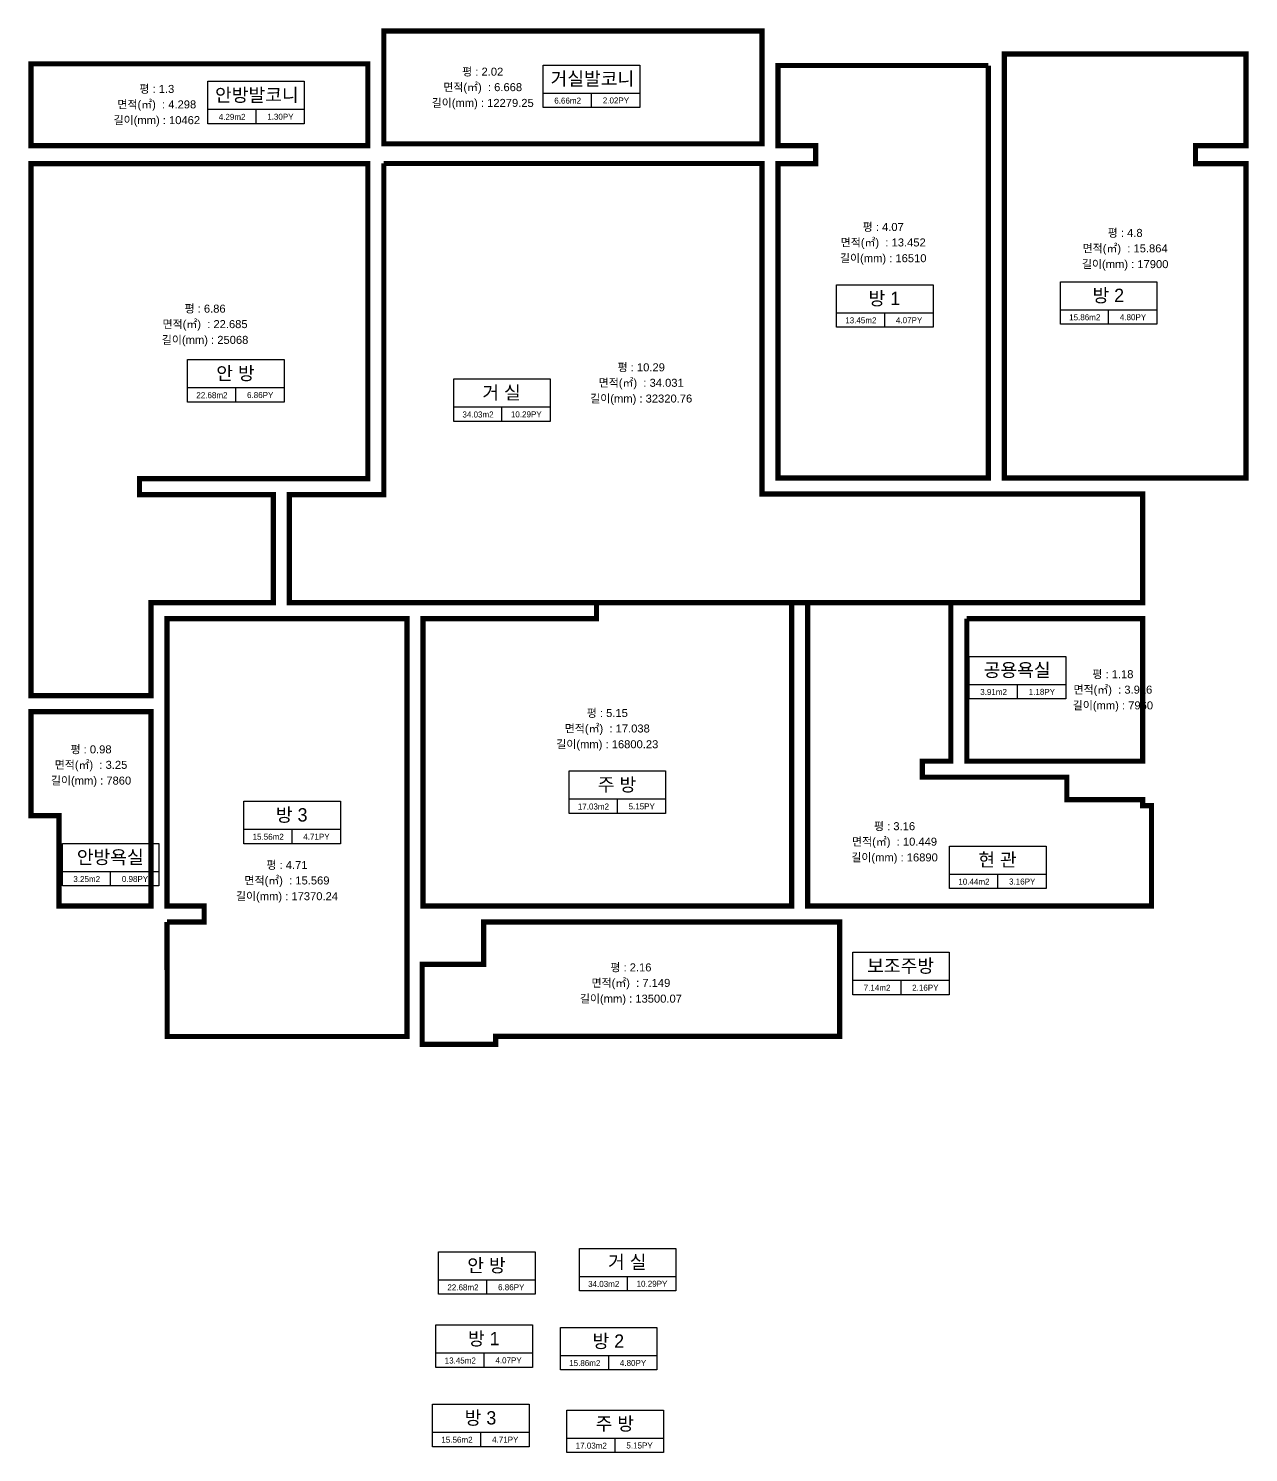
# Model space of a CAD drawing. Header units: millimetres. Extents: x 43335 to 261478, y -4312 to 41218.
# Drawn here: x 70222 to 85477, y 10698 to 28496 of the extents above; entities that cross this region are included whole.
import ezdxf
from ezdxf.enums import TextEntityAlignment as Align

# ---------------------------------------------------------------- set-up
doc = ezdxf.new("R2010")
doc.units = ezdxf.units.MM
doc.linetypes.add('HID', pattern=[2.3, 1.5, -0.8])
for name, color, linetype in [('03-TEXT', 3, 'Continuous'), ('DIM', 7, 'Continuous'), ('인테리어_기타', 8, 'Continuous')]:
    doc.layers.add(name, color=color, linetype=linetype)
doc.styles.get("Standard").update_dxf_attribs({"font": 'arial.ttf'})
doc.styles.add('넥슨고딕', font='HANDotum.ttf')
doc.styles.add('코레일둥고', font='HANDotum.ttf')

msp = doc.modelspace()

# ---------------------------------------------------------------- linework, layer by layer
at = {"color": 146, "linetype": 'HID', "ltscale": 20, "true_color": 0x105689, "const_width": 65}
for points in [[(74664.47378820786, 28463.43912773558), (79394.476773239, 28463.43912773558), (79394.476773239, 27053.81775905264), (74664.47378820786, 27053.81775905264)], [(70254.476773239, 28053.43912773564), (74464.476773239, 28053.43912773564), (74464.476773239, 27032.43912773564), (70254.476773239, 27032.43912773564)]]:
    msp.add_lwpolyline(points, close=True, dxfattribs=at)
for points in [[(85444.47677323889, 28177.43912773587), (85444.47677323903, 27032.43912773556), (84814.47677323903, 27032.43912773548), (84814.47677323906, 26807.43912773564), (85444.476773239, 26807.43912773564), (85444.476773239, 22877.4391277357), (82424.47676564832, 22877.44142065346), (82424.47676564832, 28177.43912773587), (85444.4767732389, 28177.43912773587)], [(82224.476773239, 28032.4391277357), (79594.476773239, 28032.4391277357), (79594.476773239, 27032.43912773564), (80064.476773239, 27032.43912773558), (80064.476773239, 26807.43912773564), (79594.476773239, 26807.43912773564), (79594.476773239, 22877.43912773564), (82224.47692508635, 22877.43713092304), (82224.47692508635, 28032.4391277357)], [(74464.47677323897, 26807.43912773564), (70254.47677323909, 26807.43912773564), (70254.47677323909, 20158.43913153206), (71754.47678083068, 20158.4402703985), (71754.47678083068, 21318.4391277357), (73284.476773239, 21318.4391277357), (73284.476773239, 22668.4391277357), (71609.476773239, 22668.4391277357), (71609.476773239, 22868.4390582236), (74464.47692508614, 22868.43689058104), (74464.47677323897, 26807.43912773564)], [(74664.47362968017, 26808.81775905264), (74664.476773239, 22668.4391277357), (73484.47677323964, 22668.44002364396), (73484.47677323964, 21318.4391277357), (84154.476773239, 21318.4391277357), (84154.476773239, 22677.4398490179), (79394.47678986573, 22677.4391277357), (79394.47678986573, 26808.81775905264), (74664.47362968289, 26808.81416782475)], [(77324.476773239, 21318.4391277357), (77324.476773239, 21118.4391277357), (75154.476773239, 21118.4391277357), (75154.34524225077, 17528.43913255475), (79764.476773239, 17528.34350214263), (79764.476773239, 21318.4391277357), (77324.476773239, 21318.4391277357)], [(81754.47677323903, 21318.4391277357), (79964.476773239, 21318.4391277357), (79964.47677323525, 17528.4391277357), (84264.47677323903, 17528.4391277357), (84264.47677323903, 18783.4391277357), (84154.47677323903, 18783.4391277357), (84154.47677323903, 18858.4391277357), (83204.47677323903, 18858.4391277357), (83204.47677323903, 19138.4391277357), (81399.47677323903, 19138.4391277357), (81399.47677323903, 19338.4391277357), (81754.47677323903, 19338.4391277357), (81754.47677323903, 21318.4391277357)], [(71954.47677323909, 17328.4391277357), (71956.52681127854, 15897.29610586396), (74954.47677323909, 15897.29610586396), (74954.47677323909, 21118.4391277357), (71954.47677323909, 21118.4391277357), (71954.47677323961, 17528.43912773558), (72419.47676475381, 17528.43912773565), (72419.47676475388, 17328.43912773587), (71954.47772737408, 17327.77304076876)], [(81954.47677323903, 21118.4391277357), (84154.47677323903, 21118.4391277357), (84154.47677323903, 19338.4391277357), (81954.47677323903, 19338.4391277357), (81954.47812469388, 21118.43912773467)], [(70254.47677323909, 19958.43913153206), (70254.47677323909, 18658.43913153206), (70604.47693268047, 18658.43913153206), (70604.47693268047, 17528.43913153206), (71754.47693268041, 17528.4391277357), (71754.47693268041, 19958.43913153206), (70254.47677323909, 19958.43913153206)], [(75914.60612387274, 16798.4391277357), (75144.60612387274, 16798.43912773574), (75144.60612387268, 15798.4391277357), (76064.46944560917, 15798.43912773564), (76064.46944560917, 15898.4391277357), (80364.60612387274, 15898.4391277357), (80364.60612387274, 17328.4391277357), (75914.60612387274, 17328.51240405221), (75914.60612387274, 16798.4391277357)]]:
    msp.add_lwpolyline(points, dxfattribs=at)
at = {"layer": '인테리어_기타', "color": 152, "true_color": 0x2776bb}
for p, q in [((77262.9059509215, 27508.27555994615), (77262.9059509215, 27685.15510249948)), ((73067.46570919026, 27304.8177647397), (73067.46570919026, 27481.69730729303)), ((80928.6723571515, 24761.94477825808), (80928.6723571515, 24938.82432081141)), ((83728.1729605359, 24799.8730215749), (83728.1729605359, 24976.75256412823)), ((72814.8603042279, 23826.35700429642), (72814.8603042279, 24003.23654684975)), ((76142.02850962023, 23585.06771601115), (76142.02850962023, 23761.94725856448)), ((82588.90962364552, 20117.05467751459), (82588.90962364552, 20293.93422006792)), ((77585.1348239756, 18685.40084118592), (77585.1348239756, 18862.28038373925)), ((73518.14869307289, 18307.01605588757), (73518.14869307289, 18483.8955984409)), ((71249.45656342155, 17778.5561853233), (71249.45656342155, 17955.43572787663)), ((82342.74449354723, 17746.25745819294), (82342.74449354723, 17923.13700074627)), ((81131.70530753779, 16419.84150600403), (81131.70530753779, 16596.72104855736)), ((75953.66408212483, 12675.90471966293), (75953.66408212483, 12852.78426221626)), ((77713.58095130225, 12718.70239951159), (77713.58095130225, 12895.58194206492)), ((75920.24071080101, 11761.3642044093), (75920.24071080101, 11938.24374696263)), ((77477.05030819179, 11729.62033075341), (77477.05030819179, 11906.49987330674)), ((75878.86591226282, 10770.90960406816), (75878.86591226282, 10947.78914662149)), ((77558.10304176994, 10697.8148645873), (77558.10304176994, 10874.69440714063))]:
    msp.add_line(p, q, dxfattribs=at)
for points in [[(76659.30434420417, 28038.91418760612), (77866.50755763895, 28038.91418760612), (77866.50755763895, 27685.15510249948), (76659.30434420417, 27685.15510249948)], [(72463.86410247293, 27835.45639239966), (73671.06731590771, 27835.45639239966), (73671.06731590771, 27481.69730729303), (72463.86410247293, 27481.69730729303)], [(80325.07075043417, 25292.58340591804), (81532.27396386895, 25292.58340591804), (81532.27396386895, 24938.82432081141), (80325.07075043417, 24938.82432081141)], [(83124.57135381857, 25330.51164923487), (84331.77456725335, 25330.51164923487), (84331.77456725335, 24976.75256412823), (83124.57135381857, 24976.75256412823)], [(72211.25869751057, 24356.99563195638), (73418.46191094535, 24356.99563195638), (73418.46191094535, 24003.23654684975), (72211.25869751057, 24003.23654684975)], [(75538.4269029029, 24115.70634367112), (76745.63011633768, 24115.70634367112), (76745.63011633768, 23761.94725856448), (75538.4269029029, 23761.94725856448)], [(81985.30801692819, 20647.69330517456), (83192.51123036297, 20647.69330517456), (83192.51123036297, 20293.93422006792), (81985.30801692819, 20293.93422006792)], [(76981.53321725827, 19216.03946884588), (78188.73643069305, 19216.03946884588), (78188.73643069305, 18862.28038373925), (76981.53321725827, 18862.28038373925)], [(72914.54708635555, 18837.65468354754), (74121.75029979034, 18837.65468354754), (74121.75029979034, 18483.8955984409), (72914.54708635555, 18483.8955984409)], [(70645.85495670422, 18309.19481298327), (71853.058170139, 18309.19481298327), (71853.058170139, 17955.43572787663), (70645.85495670422, 17955.43572787663)], [(81739.1428868299, 18276.8960858529), (82946.34610026468, 18276.8960858529), (82946.34610026468, 17923.13700074627), (81739.1428868299, 17923.13700074627)], [(80528.10370082046, 16950.48013366399), (81735.30691425524, 16950.48013366399), (81735.30691425524, 16596.72104855736), (80528.10370082046, 16596.72104855736)], [(75350.0624754075, 13206.54334732289), (76557.26568884228, 13206.54334732289), (76557.26568884228, 12852.78426221626), (75350.0624754075, 12852.78426221626)], [(77109.97934458492, 13249.34102717155), (78317.1825580197, 13249.34102717155), (78317.1825580197, 12895.58194206492), (77109.97934458492, 12895.58194206492)], [(75316.63910408368, 12292.00283206927), (76523.84231751846, 12292.00283206927), (76523.84231751846, 11938.24374696263), (75316.63910408368, 11938.24374696263)], [(76873.44870147445, 12260.25895841337), (78080.65191490923, 12260.25895841337), (78080.65191490923, 11906.49987330674), (76873.44870147445, 11906.49987330674)], [(75275.26430554548, 11301.54823172813), (76482.46751898027, 11301.54823172813), (76482.46751898027, 10947.78914662149), (75275.26430554548, 10947.78914662149)], [(76954.5014350526, 11228.45349224727), (78161.70464848739, 11228.45349224727), (78161.70464848739, 10874.69440714063), (76954.5014350526, 10874.69440714063)]]:
    msp.add_lwpolyline(points, close=True, dxfattribs=at)
for points in [[(77866.50755763895, 27685.15510249948), (77866.50755763895, 27508.27555994615), (76659.30434420417, 27508.27555994615), (76659.30434420417, 27685.15510249948)], [(73671.06731590771, 27481.69730729303), (73671.06731590771, 27304.8177647397), (72463.86410247293, 27304.8177647397), (72463.86410247293, 27481.69730729303)], [(81532.27396386895, 24938.82432081141), (81532.27396386895, 24761.94477825808), (80325.07075043417, 24761.94477825808), (80325.07075043417, 24938.82432081141)], [(84331.77456725335, 24976.75256412823), (84331.77456725335, 24799.8730215749), (83124.57135381857, 24799.8730215749), (83124.57135381857, 24976.75256412823)], [(73418.46191094535, 24003.23654684975), (73418.46191094535, 23826.35700429642), (72211.25869751057, 23826.35700429642), (72211.25869751057, 24003.23654684975)], [(76745.63011633768, 23761.94725856448), (76745.63011633768, 23585.06771601115), (75538.4269029029, 23585.06771601115), (75538.4269029029, 23761.94725856448)], [(83192.51123036297, 20293.93422006792), (83192.51123036297, 20117.05467751459), (81985.30801692819, 20117.05467751459), (81985.30801692819, 20293.93422006792)], [(78188.73643069305, 18862.28038373925), (78188.73643069305, 18685.40084118592), (76981.53321725827, 18685.40084118592), (76981.53321725827, 18862.28038373925)], [(74121.75029979034, 18483.8955984409), (74121.75029979034, 18307.01605588757), (72914.54708635555, 18307.01605588757), (72914.54708635555, 18483.8955984409)], [(71853.058170139, 17955.43572787663), (71853.058170139, 17778.5561853233), (70645.85495670422, 17778.5561853233), (70645.85495670422, 17955.43572787663)], [(82946.34610026468, 17923.13700074627), (82946.34610026468, 17746.25745819294), (81739.1428868299, 17746.25745819294), (81739.1428868299, 17923.13700074627)], [(81735.30691425524, 16596.72104855736), (81735.30691425524, 16419.84150600403), (80528.10370082046, 16419.84150600403), (80528.10370082046, 16596.72104855736)], [(76557.26568884228, 12852.78426221626), (76557.26568884228, 12675.90471966293), (75350.0624754075, 12675.90471966293), (75350.0624754075, 12852.78426221626)], [(78317.1825580197, 12895.58194206492), (78317.1825580197, 12718.70239951159), (77109.97934458492, 12718.70239951159), (77109.97934458492, 12895.58194206492)], [(76523.84231751846, 11938.24374696263), (76523.84231751846, 11761.3642044093), (75316.63910408368, 11761.3642044093), (75316.63910408368, 11938.24374696263)], [(78080.65191490923, 11906.49987330674), (78080.65191490923, 11729.62033075341), (76873.44870147445, 11729.62033075341), (76873.44870147445, 11906.49987330674)], [(76482.46751898027, 10947.78914662149), (76482.46751898027, 10770.90960406816), (75275.26430554548, 10770.90960406816), (75275.26430554548, 10947.78914662149)], [(78161.70464848739, 10874.69440714063), (78161.70464848739, 10697.8148645873), (76954.5014350526, 10697.8148645873), (76954.5014350526, 10874.69440714063)]]:
    msp.add_lwpolyline(points, dxfattribs=at)

# ---------------------------------------------------------------- texts
at = {"layer": '03-TEXT'}
for s, height, style, p in [('거실발코니', 166.6666666666667, '코레일둥고', (77272.93014933928, 27785.46221678372)), ('안방발코니', 166.6666666666667, '코레일둥고', (73077.48990760805, 27582.00442157727)), ('6.66m2', 75, '넥슨고딕', (76963.88107137117, 27557.16280842196)), ('2.02PY', 75, '넥슨고딕', (77567.38593002307, 27558.55295966614)), ('4.29m2', 75, '넥슨고딕', (72768.44082963993, 27353.7050132155)), ('1.30PY', 75, '넥슨고딕', (73371.94568829183, 27355.09516445968)), ('방 1', 166.6666666666667, '코레일둥고', (80923.69655556929, 25039.13143509565)), ('방 2', 166.6666666666667, '코레일둥고', (83723.19715895368, 25077.05967841247)), ('15.86m2', 75, '넥슨고딕', (83429.14808098557, 24848.76027005071)), ('4.80PY', 75, '넥슨고딕', (84032.65293963747, 24850.15042129489)), ('13.45m2', 75, '넥슨고딕', (80629.64747760117, 24810.83202673388)), ('4.07PY', 75, '넥슨고딕', (81233.15233625307, 24812.22217797806)), ('안 방', 166.6666666666667, '코레일둥고', (72809.88450264568, 24103.54366113399)), ('거 실', 166.6666666666667, '코레일둥고', (76137.05270803801, 23862.25437284872)), ('22.68m2', 75, '넥슨고딕', (72515.83542467757, 23875.24425277222)), ('6.86PY', 75, '넥슨고딕', (73119.34028332947, 23876.6344040164)), ('34.03m2', 75, '넥슨고딕', (75843.0036300699, 23633.95496448695)), ('10.29PY', 75, '넥슨고딕', (76446.5084887218, 23635.34511573114)), ('공용욕실', 166.6666666666667, '코레일둥고', (82583.9338220633, 20394.24133435216)), ('3.91m2', 75, '넥슨고딕', (82289.8847440952, 20165.9419259904)), ('1.18PY', 75, '넥슨고딕', (82893.38960274709, 20167.33207723458)), ('주 방', 166.6666666666667, '코레일둥고', (77580.15902239339, 18962.58749802349)), ('방 3', 166.6666666666667, '코레일둥고', (73513.17289149067, 18584.20271272514)), ('17.03m2', 75, '넥슨고딕', (77286.10994442528, 18734.28808966172)), ('5.15PY', 75, '넥슨고딕', (77889.61480307717, 18735.6782409059)), ('15.56m2', 75, '넥슨고딕', (73219.12381352256, 18355.90330436338)), ('4.71PY', 75, '넥슨고딕', (73822.62867217445, 18357.29345560756)), ('안방욕실', 166.6666666666667, '코레일둥고', (71244.48076183934, 18055.74284216087)), ('현 관', 166.6666666666667, '코레일둥고', (82337.76869196502, 18023.44411503051)), ('3.25m2', 75, '넥슨고딕', (70950.43168387123, 17827.4434337991)), ('0.98PY', 75, '넥슨고딕', (71553.93654252312, 17828.83358504328)), ('10.44m2', 75, '넥슨고딕', (82043.7196139969, 17795.14470666874)), ('3.16PY', 75, '넥슨고딕', (82647.2244726488, 17796.53485791292)), ('보조주방', 166.6666666666667, '코레일둥고', (81126.72950595558, 16697.0281628416)), ('7.14m2', 75, '넥슨고딕', (80832.68042798746, 16468.72875447983)), ('2.16PY', 75, '넥슨고딕', (81436.18528663936, 16470.11890572401)), ('거 실', 166.6666666666667, '코레일둥고', (77708.60514972004, 12995.88905634916)), ('안 방', 166.6666666666667, '코레일둥고', (75948.68828054261, 12953.0913765005)), ('34.03m2', 75, '넥슨고딕', (77414.55607175193, 12767.58964798739)), ('10.29PY', 75, '넥슨고딕', (78018.06093040382, 12768.97979923157)), ('22.68m2', 75, '넥슨고딕', (75654.6392025745, 12724.79196813873)), ('6.86PY', 75, '넥슨고딕', (76258.1440612264, 12726.18211938291)), ('방 1', 166.6666666666667, '코레일둥고', (75915.2649092188, 12038.55086124687)), ('방 2', 166.6666666666667, '코레일둥고', (77472.07450660957, 12006.80698759098)), ('13.45m2', 75, '넥슨고딕', (75621.21583125068, 11810.25145288511)), ('4.07PY', 75, '넥슨고딕', (76224.72068990258, 11811.64160412929)), ('15.86m2', 75, '넥슨고딕', (77178.02542864146, 11778.50757922921)), ('4.80PY', 75, '넥슨고딕', (77781.53028729335, 11779.89773047339)), ('방 3', 166.6666666666667, '코레일둥고', (75873.8901106806, 11048.09626090573)), ('주 방', 166.6666666666667, '코레일둥고', (77553.12724018772, 10975.00152142487)), ('15.56m2', 75, '넥슨고딕', (75579.84103271249, 10819.79685254396)), ('4.71PY', 75, '넥슨고딕', (76183.34589136438, 10821.18700378815)), ('17.03m2', 75, '넥슨고딕', (77259.07816221961, 10746.7021130631)), ('5.15PY', 75, '넥슨고딕', (77862.5830208715, 10748.09226430728))]:
    msp.add_text(s, height=height, dxfattribs=dict(at, style=style)).set_placement(p, align=Align.CENTER)
at = {"layer": 'DIM', "color": 7}
for s, p in [('평 : 2.02', (75901.51580159659, 27958.62844339411)), ('평 : 1.3', (71826.97617447034, 27742.93912773564)), ('평 : 4.07', (80909.47684916267, 26017.61197620497)), ('평 : 4.8', (83934.47676944367, 25943.63262584409)), ('평 : 6.86', (72430.36176525745, 24996.9909465784)), ('평 : 10.29', (77883.4841224706, 24263.62844339417)), ('평 : 1.18', (83781.14818647882, 20428.4391277357)), ('평 : 5.15', (77459.41100774489, 19942.9965643858)), ('평 : 0.98', (71004.47685295975, 19488.68499286621)), ('평 : 3.16', (81051.20044368177, 18528.47813638837)), ('평 : 4.71', (73454.47677323909, 18043.57542980252)), ('평 : 2.16', (77754.60612387271, 16763.47576589392))]:
    msp.add_text(s, height=100, dxfattribs=at).set_placement(p, align=Align.MIDDLE)
at = {"layer": 'DIM'}
for s, p in [('면적(㎡)  : 6.668', (75901.51580159659, 27758.62844339411)), ('면적(㎡)  : 4.298', (71826.97617447034, 27542.93912773564)), ('길이(mm) : 12279.25', (75901.51580159659, 27558.62844339411)), ('길이(mm) : 10462', (71826.97617447034, 27342.93912773564)), ('면적(㎡)  : 13.452', (80909.47684916267, 25817.61197620497)), ('면적(㎡)  : 15.864', (83934.47676944367, 25743.63262584409)), ('길이(mm) : 16510', (80909.47684916267, 25617.61197620497)), ('길이(mm) : 17900', (83934.47676944367, 25543.63262584409)), ('면적(㎡)  : 22.685', (72430.36176525745, 24796.9909465784)), ('길이(mm) : 25068', (72430.36176525745, 24596.9909465784)), ('면적(㎡)  : 34.031', (77883.4841224706, 24063.62844339417)), ('길이(mm) : 32320.76', (77883.4841224706, 23863.62844339417)), ('면적(㎡)  : 3.916', (83781.14818647882, 20228.4391277357)), ('길이(mm) : 7960', (83781.14818647882, 20028.4391277357)), ('면적(㎡)  : 17.038', (77459.41100774489, 19742.9965643858)), ('길이(mm) : 16800.23', (77459.41100774489, 19542.9965643858)), ('면적(㎡)  : 3.25', (71004.47685295975, 19288.68499286621)), ('길이(mm) : 7860', (71004.47685295975, 19088.68499286621)), ('면적(㎡)  : 10.449', (81051.20044368177, 18328.47813638837)), ('길이(mm) : 16890', (81051.20044368177, 18128.47813638837)), ('면적(㎡)  : 15.569', (73454.47677323909, 17843.57542980252)), ('길이(mm) : 17370.24', (73454.47677323909, 17643.57542980252)), ('면적(㎡)  : 7.149', (77754.60612387271, 16563.47576589392)), ('길이(mm) : 13500.07', (77754.60612387271, 16363.47576589392))]:
    msp.add_text(s, height=100, dxfattribs=at).set_placement(p, align=Align.MIDDLE)

doc.saveas('drawing.dxf')
